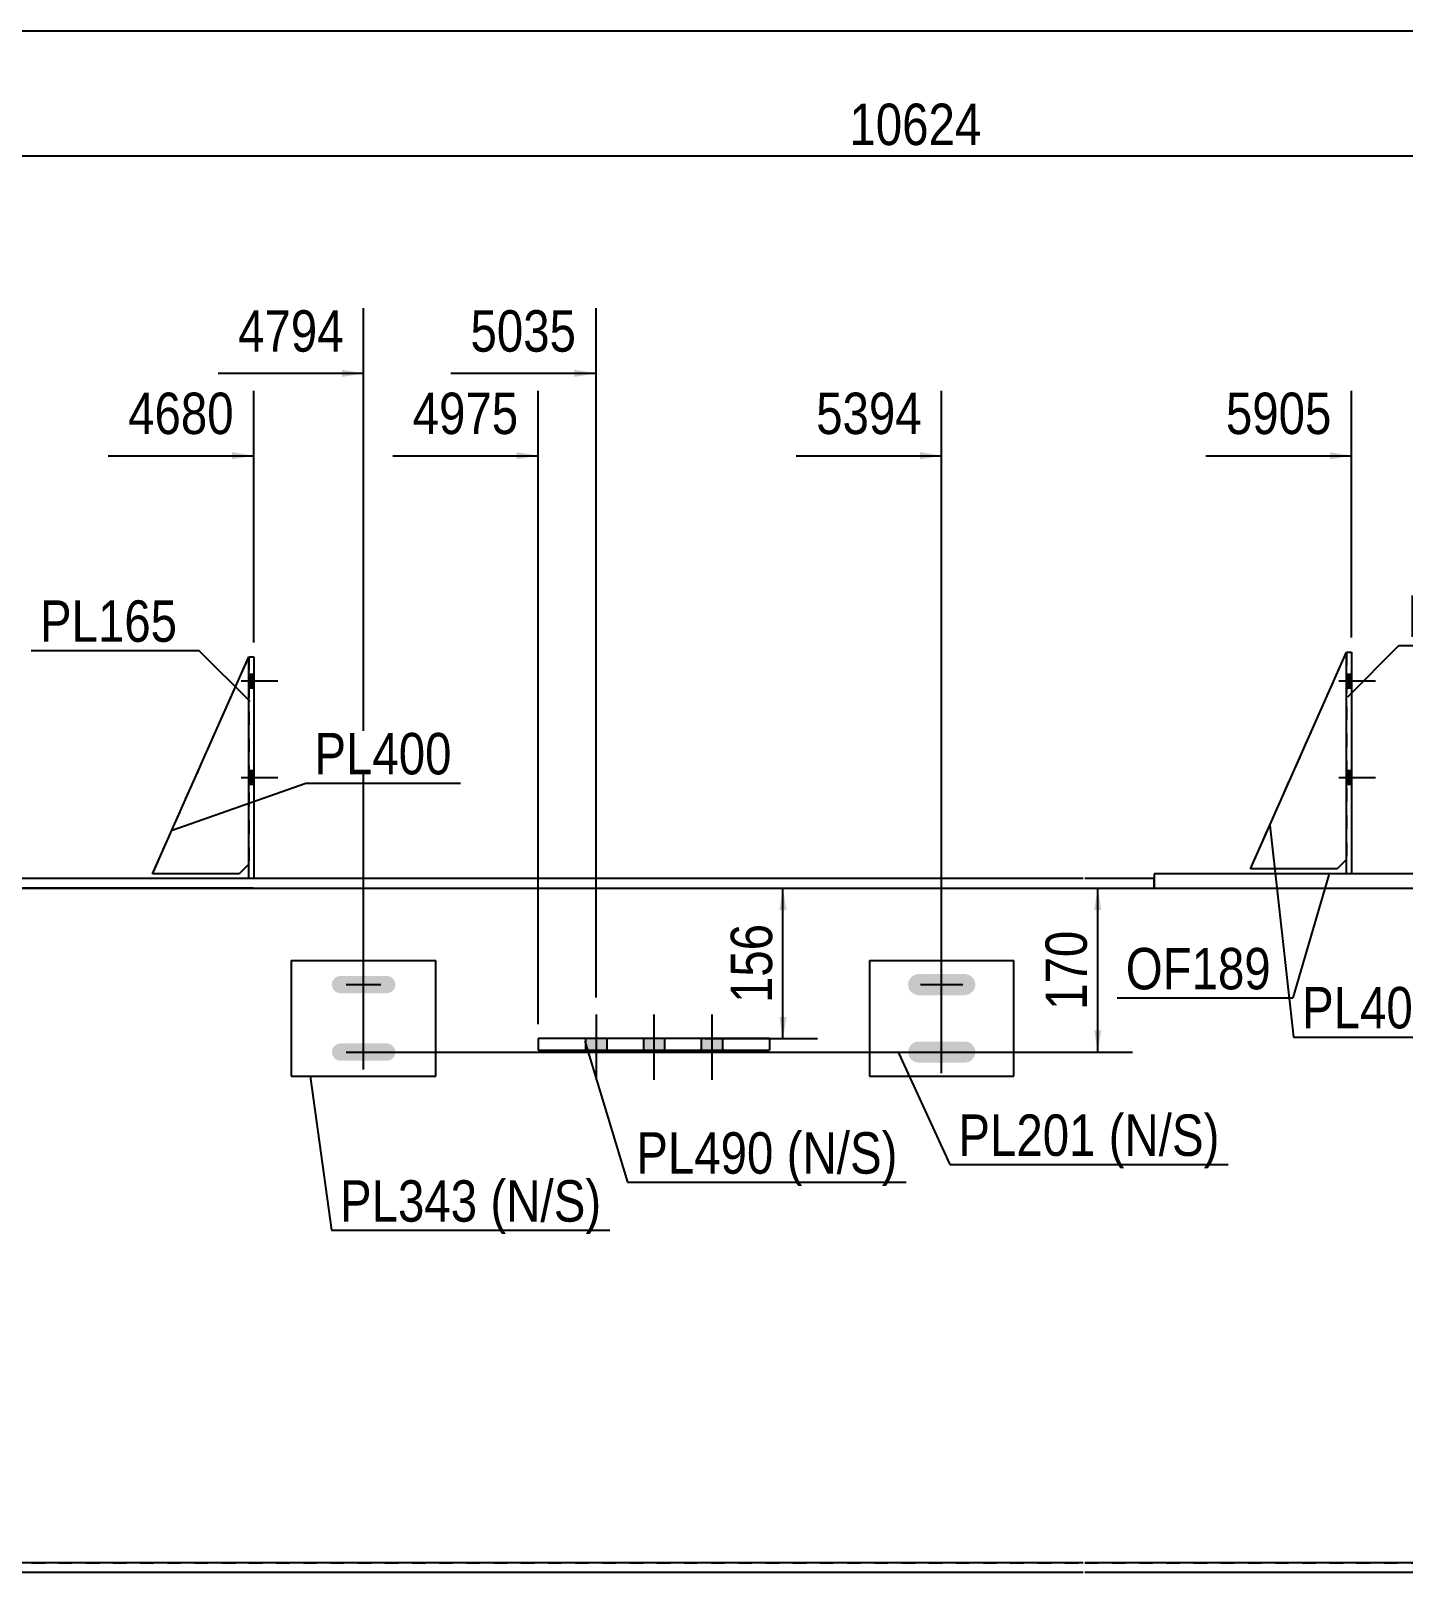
# Model space of a CAD drawing. Header units: millimetres. Extents: x -25 to 378, y -194 to 83.
# Drawn here: x 106.2 to 201.2, y -24.9 to 82.6 of the extents above; entities that cross this region are included whole.
import ezdxf

# ---------------------------------------------------------------- set-up
doc = ezdxf.new("R2010")
doc.units = ezdxf.units.MM
doc.linetypes.add('DXK_LINE_DOT1', pattern=[1.8814, 0.9407, -0.9407])
doc.styles.add('Arial Narrow', font='ARIALN.TTF', dxfattribs={"height": 0.2})

# ---------------------------------------------------------------- blocks, each defined once
blk = doc.blocks.new('Unknown-627304381-1201')
at = {"color": 5, "linetype": 'Continuous'}
blk.add_line((377.65, 82.62), (-22.35, 82.62), dxfattribs=at)
blk = doc.blocks.new('Part-627304381-1978 - 1601')
at = {"color": 7, "linetype": 'DXK_LINE_DOT1'}
for p, q in [((114.64, 24.33), (121.3, 39.33)), ((121.3, 25), (120.64, 24.33)), ((120.64, 24.33), (114.64, 24.33))]:
    blk.add_line(p, q, dxfattribs=at)
blk = doc.blocks.new('Bolt-627304381-1606 - 1601')
at = {"linetype": 'Continuous'}
for points in [[(121.64, 37.2), (121.64, 38.13), (121.3, 38.13), (121.3, 37.2)], [(121.64, 37.2), (121.64, 38.13), (121.3, 38.13), (121.3, 37.2)], [(121.64, 37.2), (121.64, 38.13), (121.3, 38.13), (121.3, 37.2)], [(121.64, 30.53), (121.64, 31.47), (121.3, 31.47), (121.3, 30.53)], [(121.64, 30.53), (121.64, 31.47), (121.3, 31.47), (121.3, 30.53)], [(121.64, 30.53), (121.64, 31.47), (121.3, 31.47), (121.3, 30.53)]]:
    blk.add_hatch(color=3, dxfattribs=at).paths.add_polyline_path(points)
at = {"color": 3, "linetype": 'Continuous'}
for p, q in [((120.77, 37.67), (123.3, 37.67)), ((120.77, 37.67), (123.3, 37.67)), ((120.77, 37.67), (123.3, 37.67)), ((121.3, 38.13), (121.64, 38.13)), ((121.3, 38.13), (121.64, 38.13)), ((121.3, 38.13), (121.64, 38.13)), ((121.3, 37.2), (121.64, 37.2)), ((121.3, 37.2), (121.64, 37.2)), ((121.3, 37.2), (121.64, 37.2)), ((121.3, 31.47), (121.64, 31.47)), ((121.3, 31.47), (121.64, 31.47)), ((121.3, 31.47), (121.64, 31.47)), ((120.77, 31), (123.3, 31)), ((120.77, 31), (123.3, 31)), ((120.77, 31), (123.3, 31)), ((121.3, 30.53), (121.64, 30.53)), ((121.3, 30.53), (121.64, 30.53)), ((121.3, 30.53), (121.64, 30.53))]:
    blk.add_line(p, q, dxfattribs=at)
blk = doc.blocks.new('Part-627304381-2244 - 1601')
at = {"color": 2, "linetype": 'Continuous'}
for p, q in [((75.62, -23.33), (70.82, -23.33)), ((70.82, -23.33), (70.82, -24)), ((92.99, -23.33), (75.72, -23.33)), ((179.04, -23.33), (93.09, -23.33)), ((203.28, -23.33), (179.14, -23.33)), ((203.28, -23.33), (208.08, -23.54)), ((75.62, -24), (70.82, -24)), ((92.99, -24), (75.72, -24)), ((179.04, -24), (93.09, -24)), ((203.26, -24), (179.14, -24)), ((208.08, -24.21), (203.26, -24)), ((208.18, -23.98), (213.02, -24.19)), ((212.99, -24.86), (208.18, -24.65)), ((213.02, -24.19), (212.99, -24.86))]:
    blk.add_line(p, q, dxfattribs=at)
blk = doc.blocks.new('Part-627304381-1675 - 1601')
at = {"color": 2, "linetype": 'Continuous'}
for p, q in [((114.64, 24.33), (121.3, 39.33)), ((121.3, 25), (120.64, 24.33)), ((120.64, 24.33), (114.64, 24.33))]:
    blk.add_line(p, q, dxfattribs=at)
at = {"color": 7, "linetype": 'DXK_LINE_DOT1'}
blk.add_line((121.3, 39.33), (121.3, 25), dxfattribs=at)
blk = doc.blocks.new('Bolt-627304381-1611 - 1601')
at = {"linetype": 'Continuous'}
for points in [[(197.6, 37.2), (197.6, 38.13), (197.26, 38.13), (197.26, 37.2)], [(197.6, 37.2), (197.6, 38.13), (197.26, 38.13), (197.26, 37.2)], [(197.6, 37.2), (197.6, 38.13), (197.26, 38.13), (197.26, 37.2)], [(197.6, 30.53), (197.6, 31.47), (197.26, 31.47), (197.26, 30.53)], [(197.6, 30.53), (197.6, 31.47), (197.26, 31.47), (197.26, 30.53)], [(197.6, 30.53), (197.6, 31.47), (197.26, 31.47), (197.26, 30.53)]]:
    blk.add_hatch(color=3, dxfattribs=at).paths.add_polyline_path(points)
at = {"color": 3, "linetype": 'Continuous'}
for p, q in [((196.73, 37.67), (199.26, 37.67)), ((196.73, 37.67), (199.26, 37.67)), ((196.73, 37.67), (199.26, 37.67)), ((197.26, 38.13), (197.6, 38.13)), ((197.26, 38.13), (197.6, 38.13)), ((197.26, 38.13), (197.6, 38.13)), ((197.26, 37.2), (197.6, 37.2)), ((197.26, 37.2), (197.6, 37.2)), ((197.26, 37.2), (197.6, 37.2)), ((197.26, 31.47), (197.6, 31.47)), ((197.26, 31.47), (197.6, 31.47)), ((197.26, 31.47), (197.6, 31.47)), ((196.73, 31), (199.26, 31)), ((196.73, 31), (199.26, 31)), ((196.73, 31), (199.26, 31)), ((197.26, 30.53), (197.6, 30.53)), ((197.26, 30.53), (197.6, 30.53)), ((197.26, 30.53), (197.6, 30.53))]:
    blk.add_line(p, q, dxfattribs=at)
blk = doc.blocks.new('Part-627304381-1803 - 1601')
at = {"color": 2, "linetype": 'Continuous'}
for p, q in [((121.3, 24), (121.3, 39.33)), ((121.3, 39.33), (121.64, 39.33)), ((121.64, 39.33), (121.64, 24))]:
    blk.add_line(p, q, dxfattribs=at)
at = {"color": 7, "linetype": 'DXK_LINE_DOT1'}
blk.add_line((121.64, 24), (121.3, 24), dxfattribs=at)
blk = doc.blocks.new('Part-627304381-1680 - 1601')
at = {"color": 2, "linetype": 'Continuous'}
for p, q in [((190.6, 24.67), (197.26, 39.67)), ((197.26, 25.33), (196.6, 24.67)), ((196.6, 24.67), (190.6, 24.67))]:
    blk.add_line(p, q, dxfattribs=at)
at = {"color": 7, "linetype": 'DXK_LINE_DOT1'}
blk.add_line((197.26, 39.67), (197.26, 25.33), dxfattribs=at)
blk = doc.blocks.new('Bolt-627304381-1623 - 1601')
at = {"linetype": 'Continuous'}
for points in [[(131.27, 16.24), (131.4, 16.44), (131.44, 16.67), (131.4, 16.9), (131.27, 17.09), (131.07, 17.22), (130.84, 17.27), (127.64, 17.27), (127.41, 17.22), (127.22, 17.09), (127.09, 16.9), (127.04, 16.67), (127.09, 16.44), (127.22, 16.24), (127.41, 16.11), (127.64, 16.07), (130.84, 16.07), (131.07, 16.11)], [(131.27, 11.57), (131.4, 11.77), (131.44, 12), (131.4, 12.23), (131.27, 12.42), (131.07, 12.55), (130.84, 12.6), (127.64, 12.6), (127.41, 12.55), (127.22, 12.42), (127.09, 12.23), (127.04, 12), (127.09, 11.77), (127.22, 11.57), (127.41, 11.44), (127.64, 11.4), (130.84, 11.4), (131.07, 11.44)]]:
    blk.add_hatch(color=3, dxfattribs=at).paths.add_polyline_path(points)
at = {"color": 3, "linetype": 'Continuous'}
for p, q in [((129.24, 15.47), (129.24, 17.87)), ((128.04, 16.67), (130.44, 16.67)), ((129.24, 10.8), (129.24, 13.2)), ((128.04, 12), (130.44, 12))]:
    blk.add_line(p, q, dxfattribs=at)
blk = doc.blocks.new('Bolt-627304381-1624 - 1601')
at = {"linetype": 'Continuous'}
for points in [[(146.07, 12.93), (144.6, 12.93), (144.6, 12.13), (146.07, 12.13)], [(150.07, 12.93), (148.6, 12.93), (148.6, 12.13), (150.07, 12.13)], [(154.07, 12.93), (152.6, 12.93), (152.6, 12.13), (154.07, 12.13)]]:
    blk.add_hatch(color=3, dxfattribs=at).paths.add_polyline_path(points)
at = {"color": 3, "linetype": 'Continuous'}
for p, q in [((145.33, 14.6), (145.33, 10.07)), ((149.33, 14.6), (149.33, 10.07)), ((153.33, 14.6), (153.33, 10.07)), ((144.6, 12.93), (144.6, 12.13)), ((146.07, 12.93), (146.07, 12.13)), ((148.6, 12.93), (148.6, 12.13)), ((150.07, 12.93), (150.07, 12.13)), ((152.6, 12.93), (152.6, 12.13)), ((154.07, 12.93), (154.07, 12.13))]:
    blk.add_line(p, q, dxfattribs=at)
blk = doc.blocks.new('Part-627304381-1643 - 1601')
at = {"color": 7, "linetype": 'DXK_LINE_DOT1'}
for p, q in [((8.76, -23.33), (0, 23.33)), ((0, 23.33), (30.99, 23.33)), ((31.09, 23.33), (48.35, 23.33)), ((48.45, 23.33), (65.92, 23.33)), ((66.02, 23.33), (75.62, 23.33)), ((75.72, 23.33), (92.99, 23.33)), ((93.09, 23.33), (179.04, 23.33)), ((179.14, 23.33), (203.28, 23.33)), ((203.28, -23.33), (203.28, 23.33)), ((8.89, -23.33), (30.99, -23.33)), ((31.09, -23.33), (48.35, -23.33)), ((48.45, -23.33), (65.92, -23.33)), ((66.02, -23.33), (75.62, -23.33)), ((75.72, -23.33), (92.99, -23.33)), ((93.09, -23.33), (179.04, -23.33)), ((179.14, -23.33), (203.28, -23.33))]:
    blk.add_line(p, q, dxfattribs=at)
at = {"color": 2, "linetype": 'Continuous'}
blk.add_line((8.89, -23.33), (8.76, -23.33), dxfattribs=at)
blk = doc.blocks.new('Bolt-627304381-2331 - 1601')
at = {"linetype": 'Continuous'}
for points in [[(171.36, 16.15), (171.52, 16.38), (171.58, 16.67), (171.52, 16.95), (171.36, 17.18), (171.12, 17.34), (170.84, 17.4), (167.64, 17.4), (167.36, 17.34), (167.13, 17.18), (166.97, 16.95), (166.91, 16.67), (166.97, 16.38), (167.13, 16.15), (167.36, 15.99), (167.64, 15.93), (170.84, 15.93), (171.12, 15.99)], [(171.36, 11.48), (171.52, 11.72), (171.58, 12), (171.52, 12.28), (171.36, 12.52), (171.12, 12.68), (170.84, 12.73), (167.64, 12.73), (167.36, 12.68), (167.13, 12.52), (166.97, 12.28), (166.91, 12), (166.97, 11.72), (167.13, 11.48), (167.36, 11.32), (167.64, 11.27), (170.84, 11.27), (171.12, 11.32)]]:
    blk.add_hatch(color=3, dxfattribs=at).paths.add_polyline_path(points)
at = {"color": 3, "linetype": 'Continuous'}
for p, q in [((169.24, 15.2), (169.24, 18.13)), ((167.78, 16.67), (170.71, 16.67)), ((169.24, 10.53), (169.24, 13.47)), ((167.78, 12), (170.71, 12))]:
    blk.add_line(p, q, dxfattribs=at)
blk = doc.blocks.new('Part-627304381-1778 - 1601')
at = {"color": 2, "linetype": 'Continuous'}
for p, q in [((197.26, 24.33), (197.26, 39.67)), ((197.26, 39.67), (197.6, 39.67)), ((197.6, 39.67), (197.6, 24.33))]:
    blk.add_line(p, q, dxfattribs=at)
at = {"color": 7, "linetype": 'DXK_LINE_DOT1'}
blk.add_line((197.6, 24.33), (197.26, 24.33), dxfattribs=at)
blk = doc.blocks.new('Part-627304381-1963 - 1601')
at = {"color": 2, "linetype": 'Continuous'}
for p, q in [((157.33, 12.93), (141.33, 12.93)), ((141.33, 12.93), (141.33, 12.13)), ((157.33, 12.93), (157.33, 12.13)), ((141.33, 12.13), (157.33, 12.13))]:
    blk.add_line(p, q, dxfattribs=at)
blk = doc.blocks.new('Part-627304381-1983 - 1601')
at = {"color": 7, "linetype": 'DXK_LINE_DOT1'}
for p, q in [((190.6, 24.67), (197.26, 39.67)), ((197.26, 25.33), (196.6, 24.67)), ((196.6, 24.67), (190.6, 24.67))]:
    blk.add_line(p, q, dxfattribs=at)
blk = doc.blocks.new('Part-627304381-2156 - 1601')
at = {"color": 2, "linetype": 'Continuous'}
for p, q in [((70.82, 24), (70.82, 23.33)), ((75.62, 24), (70.82, 24)), ((92.99, 24), (75.72, 24)), ((179.04, 24), (93.09, 24)), ((183.94, 24), (179.14, 24)), ((183.94, 23.33), (183.94, 24)), ((70.82, 23.33), (75.62, 23.33)), ((75.72, 23.33), (92.99, 23.33)), ((93.09, 23.33), (179.04, 23.33)), ((179.14, 23.33), (183.94, 23.33))]:
    blk.add_line(p, q, dxfattribs=at)
blk = doc.blocks.new('Part-627304381-2178 - 1601')
at = {"color": 2, "linetype": 'Continuous'}
for p, q in [((183.94, 24.33), (183.94, 23.33)), ((208.08, 24.33), (183.94, 24.33)), ((217.79, 24.33), (208.18, 24.33)), ((235.37, 24.33), (217.89, 24.33)), ((252.94, 24.33), (235.47, 24.33)), ((334.41, 24.33), (253.04, 24.33)), ((334.41, 23.33), (334.41, 24.33)), ((183.94, 23.33), (208.08, 23.33)), ((208.18, 23.33), (217.79, 23.33)), ((217.89, 23.33), (235.37, 23.33)), ((235.47, 23.33), (252.94, 23.33)), ((253.04, 23.33), (334.41, 23.33))]:
    blk.add_line(p, q, dxfattribs=at)
blk = doc.blocks.new('Part-627304381-2315 - 1601')
at = {"color": 2, "linetype": 'Continuous'}
for p, q in [((164.24, 18.33), (174.24, 18.33)), ((164.24, 18.33), (164.24, 10.33)), ((174.24, 10.33), (174.24, 18.33)), ((164.24, 10.33), (174.24, 10.33))]:
    blk.add_line(p, q, dxfattribs=at)
blk = doc.blocks.new('Part-627304381-2325 - 1601')
at = {"color": 2, "linetype": 'Continuous'}
for p, q in [((124.24, 18.33), (134.24, 18.33)), ((124.24, 18.33), (124.24, 10.33)), ((134.24, 10.33), (134.24, 18.33)), ((124.24, 10.33), (134.24, 10.33))]:
    blk.add_line(p, q, dxfattribs=at)
blk = doc.blocks.new('StraightDimension-627304381-8944 - 1601')
at = {"linetype": 'Continuous'}
blk.add_hatch(color=7, dxfattribs=at).paths.add_polyline_path([(167.74, 53.5), (169.24, 53.25), (167.74, 53)])
at = {"color": 7, "linetype": 'Continuous'}
for p, q in [((169.24, 13), (169.24, 57.75)), ((159.18, 53.25), (169.24, 53.25))]:
    blk.add_line(p, q, dxfattribs=at)
at = {"color": 0}
blk.add_wipeout([(168.47, 54.15), (168.47, 58.35), (159.96, 58.35), (159.96, 54.15)], dxfattribs=at)
at = {"color": 3, "style": 'Arial Narrow'}
blk.add_text('5394', height=2.863, dxfattribs=at).set_placement((160.56, 54.75))
blk = doc.blocks.new('StraightDimension-627304381-2779 - 1601')
at = {"color": 7, "linetype": 'Continuous'}
blk.add_line((-1.28, 73.99), (336.13, 73.99), dxfattribs=at)
at = {"color": 0}
blk.add_wipeout([(172.6, 74.14), (172.6, 78.34), (162.26, 78.34), (162.26, 74.14)], dxfattribs=at)
at = {"color": 3, "style": 'Arial Narrow'}
blk.add_text('10624', height=2.863, dxfattribs=at).set_placement((162.86, 74.74))
blk = doc.blocks.new('StraightDimension-627304381-5092 - 1601')
at = {"linetype": 'Continuous'}
for points in [[(81.02, 21.83), (81.27, 23.33), (81.52, 21.83)], [(81.52, -16.11), (81.27, -17.61), (81.02, -16.11)]]:
    blk.add_hatch(color=7, dxfattribs=at).paths.add_polyline_path(points)
at = {"color": 7, "linetype": 'Continuous'}
for p, q in [((121.59, 23.33), (79.02, 23.33)), ((81.27, -17.61), (81.27, 23.33)), ((62.2, -17.61), (83.67, -17.61))]:
    blk.add_line(p, q, dxfattribs=at)
at = {"color": 0, "linetype": 'Continuous'}
blk.add_wipeout([(86.37, 12.31), (82.17, 12.31), (82.17, -6.59), (86.37, -6.59)], dxfattribs=at)
at = {"color": 3, "linetype": 'Continuous', "style": 'Arial Narrow'}
blk.add_text('TYP(U.O.N)', height=2.863, rotation=90.0002, dxfattribs=at).set_placement((85.77, -5.99))
at = {"color": 0}
blk.add_wipeout([(81.12, 6.2), (76.92, 6.2), (76.92, -0.48), (81.12, -0.48)], dxfattribs=at)
at = {"color": 3, "style": 'Arial Narrow'}
blk.add_text('614', height=2.863, rotation=90.0002, dxfattribs=at).set_placement((80.52, 0.12))
blk = doc.blocks.new('StraightDimension-627304381-5815 - 1601')
at = {"linetype": 'Continuous'}
for points in [[(179.79, 21.83), (180.04, 23.33), (180.29, 21.83)], [(180.29, 13.5), (180.04, 12), (179.79, 13.5)]]:
    blk.add_hatch(color=7, dxfattribs=at).paths.add_polyline_path(points)
at = {"color": 7, "linetype": 'Continuous'}
for p, q in [((174.65, 23.33), (182.44, 23.33)), ((180.04, 12), (180.04, 23.33)), ((130.24, 12), (182.44, 12))]:
    blk.add_line(p, q, dxfattribs=at)
at = {"color": 0}
blk.add_wipeout([(179.89, 21.01), (175.69, 21.01), (175.69, 14.32), (179.89, 14.32)], dxfattribs=at)
at = {"color": 3, "style": 'Arial Narrow'}
blk.add_text('170', height=2.863, rotation=90.0002, dxfattribs=at).set_placement((179.29, 14.92))
blk = doc.blocks.new('StraightDimension-627304381-5829 - 1601')
at = {"linetype": 'Continuous'}
for points in [[(158.01, 21.83), (158.26, 23.33), (158.51, 21.83)], [(158.51, 14.43), (158.26, 12.93), (158.01, 14.43)]]:
    blk.add_hatch(color=7, dxfattribs=at).paths.add_polyline_path(points)
at = {"color": 7, "linetype": 'Continuous'}
for p, q in [((152.86, 23.33), (160.66, 23.33)), ((158.26, 12.93), (158.26, 23.33)), ((152.86, 12.93), (160.66, 12.93))]:
    blk.add_line(p, q, dxfattribs=at)
at = {"color": 0}
blk.add_wipeout([(158.11, 21.48), (153.91, 21.48), (153.91, 14.79), (158.11, 14.79)], dxfattribs=at)
at = {"color": 3, "style": 'Arial Narrow'}
blk.add_text('156', height=2.863, rotation=90.0002, dxfattribs=at).set_placement((157.51, 15.39))
blk = doc.blocks.new('StraightDimension-627304381-8943 - 1601')
at = {"linetype": 'Continuous'}
blk.add_hatch(color=7, dxfattribs=at).paths.add_polyline_path([(196.1, 53.5), (197.6, 53.25), (196.1, 53)])
at = {"color": 7, "linetype": 'Continuous'}
for p, q in [((197.6, 40.67), (197.6, 57.75)), ((187.53, 53.25), (197.6, 53.25))]:
    blk.add_line(p, q, dxfattribs=at)
at = {"color": 0}
blk.add_wipeout([(196.82, 54.15), (196.82, 58.35), (188.31, 58.35), (188.31, 54.15)], dxfattribs=at)
at = {"color": 3, "style": 'Arial Narrow'}
blk.add_text('5905', height=2.863, dxfattribs=at).set_placement((188.91, 54.75))
blk = doc.blocks.new('StraightDimension-627304381-8945 - 1601')
at = {"linetype": 'Continuous'}
blk.add_hatch(color=7, dxfattribs=at).paths.add_polyline_path([(143.83, 59.2), (145.33, 58.95), (143.83, 58.7)])
at = {"color": 7, "linetype": 'Continuous'}
for p, q in [((145.33, 15.77), (145.33, 63.45)), ((135.27, 58.95), (145.33, 58.95))]:
    blk.add_line(p, q, dxfattribs=at)
at = {"color": 0}
blk.add_wipeout([(144.56, 59.85), (144.56, 64.05), (136.04, 64.05), (136.04, 59.85)], dxfattribs=at)
at = {"color": 3, "style": 'Arial Narrow'}
blk.add_text('5035', height=2.863, dxfattribs=at).set_placement((136.64, 60.45))
blk = doc.blocks.new('StraightDimension-627304381-8946 - 1601')
at = {"linetype": 'Continuous'}
blk.add_hatch(color=7, dxfattribs=at).paths.add_polyline_path([(139.83, 53.5), (141.33, 53.25), (139.83, 53)])
at = {"color": 7, "linetype": 'Continuous'}
for p, q in [((141.33, 13.93), (141.33, 57.75)), ((131.27, 53.25), (141.33, 53.25))]:
    blk.add_line(p, q, dxfattribs=at)
at = {"color": 0}
blk.add_wipeout([(140.56, 54.15), (140.56, 58.35), (132.04, 58.35), (132.04, 54.15)], dxfattribs=at)
at = {"color": 3, "style": 'Arial Narrow'}
blk.add_text('4975', height=2.863, dxfattribs=at).set_placement((132.64, 54.75))
blk = doc.blocks.new('StraightDimension-627304381-8947 - 1601')
at = {"linetype": 'Continuous'}
blk.add_hatch(color=7, dxfattribs=at).paths.add_polyline_path([(127.74, 59.2), (129.24, 58.95), (127.74, 58.7)])
at = {"color": 7, "linetype": 'Continuous'}
for p, q in [((129.24, 13), (129.24, 63.45)), ((119.18, 58.95), (129.24, 58.95))]:
    blk.add_line(p, q, dxfattribs=at)
at = {"color": 0}
blk.add_wipeout([(128.47, 59.85), (128.47, 64.05), (119.96, 64.05), (119.96, 59.85)], dxfattribs=at)
at = {"color": 3, "style": 'Arial Narrow'}
blk.add_text('4794', height=2.863, dxfattribs=at).set_placement((120.56, 60.45))
blk = doc.blocks.new('StraightDimension-627304381-8948 - 1601')
at = {"linetype": 'Continuous'}
blk.add_hatch(color=7, dxfattribs=at).paths.add_polyline_path([(120.14, 53.5), (121.64, 53.25), (120.14, 53)])
at = {"color": 7, "linetype": 'Continuous'}
for p, q in [((121.64, 40.33), (121.64, 57.75)), ((111.57, 53.25), (121.64, 53.25))]:
    blk.add_line(p, q, dxfattribs=at)
at = {"color": 0}
blk.add_wipeout([(120.86, 54.15), (120.86, 58.35), (112.35, 58.35), (112.35, 54.15)], dxfattribs=at)
at = {"color": 3, "style": 'Arial Narrow'}
blk.add_text('4680', height=2.863, dxfattribs=at).set_placement((112.95, 54.75))
blk = doc.blocks.new('MarkSet-627304381-2850 - 1601')
at = {"color": 7, "linetype": 'Continuous'}
for p, q in [((191.95, 27.69), (193.58, 13.04)), ((193.58, 13.04), (209.57, 13.04))]:
    blk.add_line(p, q, dxfattribs=at)
at = {"color": 0}
for points in [[(203.68, 13.64), (203.68, 16.64), (194.18, 16.64), (194.18, 13.64)], [(208.97, 13.64), (208.97, 16.64), (204.58, 16.64), (204.58, 13.64)]]:
    blk.add_wipeout(points, dxfattribs=at)
for points in [[(203.68, 13.64), (203.68, 16.64), (194.18, 16.64), (194.18, 13.64)], [(208.97, 13.64), (208.97, 16.64), (204.58, 16.64), (204.58, 13.64)]]:
    blk.add_wipeout(points, dxfattribs=at)
at = {"color": 3, "style": 'Arial Narrow'}
for s, p in [('PL400', (194.18, 13.64)), ('BS', (204.58, 13.64))]:
    blk.add_text(s, height=2.863, dxfattribs=at).set_placement(p)
blk = doc.blocks.new('Mark-627304381-1774 - 1601')
at = {"color": 7, "linetype": 'Continuous'}
for p, q in [((197.35, 36.58), (200.88, 40.12)), ((200.88, 40.12), (212.49, 40.12))]:
    blk.add_line(p, q, dxfattribs=at)
at = {"color": 0}
blk.add_wipeout([(210.99, 40.72), (210.99, 43.72), (201.48, 43.72), (201.48, 40.72)], dxfattribs=at)
blk.add_wipeout([(210.99, 40.72), (210.99, 43.72), (201.48, 43.72), (201.48, 40.72)], dxfattribs=at)
at = {"color": 3, "style": 'Arial Narrow'}
blk.add_text('PL523', height=2.863, dxfattribs=at).set_placement((201.48, 40.72))
blk = doc.blocks.new('MarkSet-627304381-2844 - 1601')
at = {"color": 7, "linetype": 'Continuous'}
for p, q in [((115.99, 27.35), (125.24, 30.61)), ((125.24, 30.61), (135.94, 30.61))]:
    blk.add_line(p, q, dxfattribs=at)
at = {"color": 0}
blk.add_wipeout([(135.34, 31.21), (135.34, 34.21), (125.84, 34.21), (125.84, 31.21)], dxfattribs=at)
blk.add_wipeout([(135.34, 31.21), (135.34, 34.21), (125.84, 34.21), (125.84, 31.21)], dxfattribs=at)
at = {"color": 3, "style": 'Arial Narrow'}
blk.add_text('PL400', height=2.863, dxfattribs=at).set_placement((125.84, 31.21))
blk = doc.blocks.new('Mark-627304381-1799 - 1601')
at = {"color": 7, "linetype": 'Continuous'}
for p in [(106.25, 39.78), (121.39, 36.25)]:
    blk.add_line(p, (117.85, 39.78), dxfattribs=at)
at = {"color": 0}
blk.add_wipeout([(116.35, 40.38), (116.35, 43.38), (106.85, 43.38), (106.85, 40.38)], dxfattribs=at)
blk.add_wipeout([(116.35, 40.38), (116.35, 43.38), (106.85, 43.38), (106.85, 40.38)], dxfattribs=at)
at = {"color": 3, "style": 'Arial Narrow'}
blk.add_text('PL165', height=2.863, dxfattribs=at).set_placement((106.85, 40.38))
blk = doc.blocks.new('Mark-627304381-1959 - 1601')
at = {"color": 7, "linetype": 'Continuous'}
for p, q in [((144.55, 12.75), (147.51, 2.99)), ((147.51, 2.99), (166.78, 2.99))]:
    blk.add_line(p, q, dxfattribs=at)
at = {"color": 0}
for points in [[(157.62, 3.59), (157.62, 6.59), (148.11, 6.59), (148.11, 3.59)], [(166.18, 3.59), (166.18, 6.59), (158.52, 6.59), (158.52, 3.59)]]:
    blk.add_wipeout(points, dxfattribs=at)
for points in [[(157.62, 3.59), (157.62, 6.59), (148.11, 6.59), (148.11, 3.59)], [(166.18, 3.59), (166.18, 6.59), (158.52, 6.59), (158.52, 3.59)]]:
    blk.add_wipeout(points, dxfattribs=at)
at = {"color": 3, "style": 'Arial Narrow'}
for s, p in [('PL490', (148.11, 3.59)), ('(N/', (158.52, 3.59)), ('S)', (162.9, 3.59))]:
    blk.add_text(s, height=2.863, dxfattribs=at).set_placement(p)
blk = doc.blocks.new('Mark-627304381-2174 - 1601')
at = {"color": 7, "linetype": 'Continuous'}
for p in [(196.03, 24.27), (181.38, 15.74)]:
    blk.add_line(p, (193.53, 15.74), dxfattribs=at)
at = {"color": 0}
blk.add_wipeout([(192.03, 16.34), (192.03, 19.34), (181.98, 19.34), (181.98, 16.34)], dxfattribs=at)
blk.add_wipeout([(192.03, 16.34), (192.03, 19.34), (181.98, 19.34), (181.98, 16.34)], dxfattribs=at)
at = {"color": 3, "style": 'Arial Narrow'}
blk.add_text('OF189', height=2.863, dxfattribs=at).set_placement((181.98, 16.34))
blk = doc.blocks.new('Mark-627304381-2311 - 1601')
at = {"color": 7, "linetype": 'Continuous'}
for p, q in [((166.26, 11.95), (169.8, 4.22)), ((169.8, 4.22), (189.07, 4.22))]:
    blk.add_line(p, q, dxfattribs=at)
at = {"color": 0}
for points in [[(179.9, 4.82), (179.9, 7.82), (170.4, 7.82), (170.4, 4.82)], [(188.47, 4.82), (188.47, 7.82), (180.8, 7.82), (180.8, 4.82)]]:
    blk.add_wipeout(points, dxfattribs=at)
for points in [[(179.9, 4.82), (179.9, 7.82), (170.4, 7.82), (170.4, 4.82)], [(188.47, 4.82), (188.47, 7.82), (180.8, 7.82), (180.8, 4.82)]]:
    blk.add_wipeout(points, dxfattribs=at)
at = {"color": 3, "style": 'Arial Narrow'}
for s, p in [('PL201', (170.4, 4.82)), ('(N/', (180.8, 4.82)), ('S)', (185.18, 4.82))]:
    blk.add_text(s, height=2.863, dxfattribs=at).set_placement(p)
blk = doc.blocks.new('Mark-627304381-2321 - 1601')
at = {"color": 7, "linetype": 'Continuous'}
for p, q in [((125.55, 10.33), (127.01, -0.33)), ((127.01, -0.33), (146.28, -0.33))]:
    blk.add_line(p, q, dxfattribs=at)
at = {"color": 0}
for points in [[(137.12, 0.27), (137.12, 3.27), (127.61, 3.27), (127.61, 0.27)], [(145.68, 0.27), (145.68, 3.27), (138.02, 3.27), (138.02, 0.27)]]:
    blk.add_wipeout(points, dxfattribs=at)
for points in [[(137.12, 0.27), (137.12, 3.27), (127.61, 3.27), (127.61, 0.27)], [(145.68, 0.27), (145.68, 3.27), (138.02, 3.27), (138.02, 0.27)]]:
    blk.add_wipeout(points, dxfattribs=at)
at = {"color": 3, "style": 'Arial Narrow'}
for s, p in [('(N/', (138.02, 0.27)), ('S)', (142.4, 0.27)), ('PL343', (127.61, 0.27))]:
    blk.add_text(s, height=2.863, dxfattribs=at).set_placement(p)

msp = doc.modelspace()

# ---------------------------------------------------------------- block references
for name in ['Unknown-627304381-1201', 'Part-627304381-1978 - 1601', 'Part-627304381-1675 - 1601', 'Part-627304381-1803 - 1601', 'Part-627304381-1680 - 1601', 'Part-627304381-1983 - 1601', 'Part-627304381-1778 - 1601', 'Bolt-627304381-1606 - 1601', 'Bolt-627304381-1611 - 1601', 'Part-627304381-2156 - 1601', 'Part-627304381-2178 - 1601', 'Part-627304381-1643 - 1601', 'Part-627304381-2325 - 1601', 'Part-627304381-2315 - 1601', 'Bolt-627304381-1623 - 1601', 'Bolt-627304381-2331 - 1601', 'Bolt-627304381-1624 - 1601', 'Part-627304381-1963 - 1601', 'Part-627304381-2244 - 1601']:
    msp.add_blockref(name, (0, 0))

# ---------------------------------------------------------------- next in the draw order: block references
msp.add_blockref('StraightDimension-627304381-8944 - 1601', (0, 0))

# ---------------------------------------------------------------- next in the draw order: block references
msp.add_blockref('StraightDimension-627304381-2779 - 1601', (0, 0))

# ---------------------------------------------------------------- next in the draw order: block references
for name in ['StraightDimension-627304381-8943 - 1601', 'MarkSet-627304381-2850 - 1601', 'StraightDimension-627304381-5092 - 1601', 'StraightDimension-627304381-5815 - 1601']:
    msp.add_blockref(name, (0, 0))

# ---------------------------------------------------------------- next in the draw order: block references
for name in ['StraightDimension-627304381-8947 - 1601', 'StraightDimension-627304381-8945 - 1601', 'Mark-627304381-1774 - 1601', 'Mark-627304381-2174 - 1601', 'StraightDimension-627304381-5829 - 1601']:
    msp.add_blockref(name, (0, 0))

# ---------------------------------------------------------------- next in the draw order: block references
for name in ['StraightDimension-627304381-8948 - 1601', 'StraightDimension-627304381-8946 - 1601', 'Mark-627304381-1959 - 1601']:
    msp.add_blockref(name, (0, 0))

# ---------------------------------------------------------------- next in the draw order: block references
for name in ['Mark-627304381-1799 - 1601', 'MarkSet-627304381-2844 - 1601', 'Mark-627304381-2311 - 1601', 'Mark-627304381-2321 - 1601']:
    msp.add_blockref(name, (0, 0))

doc.saveas('drawing.dxf')
